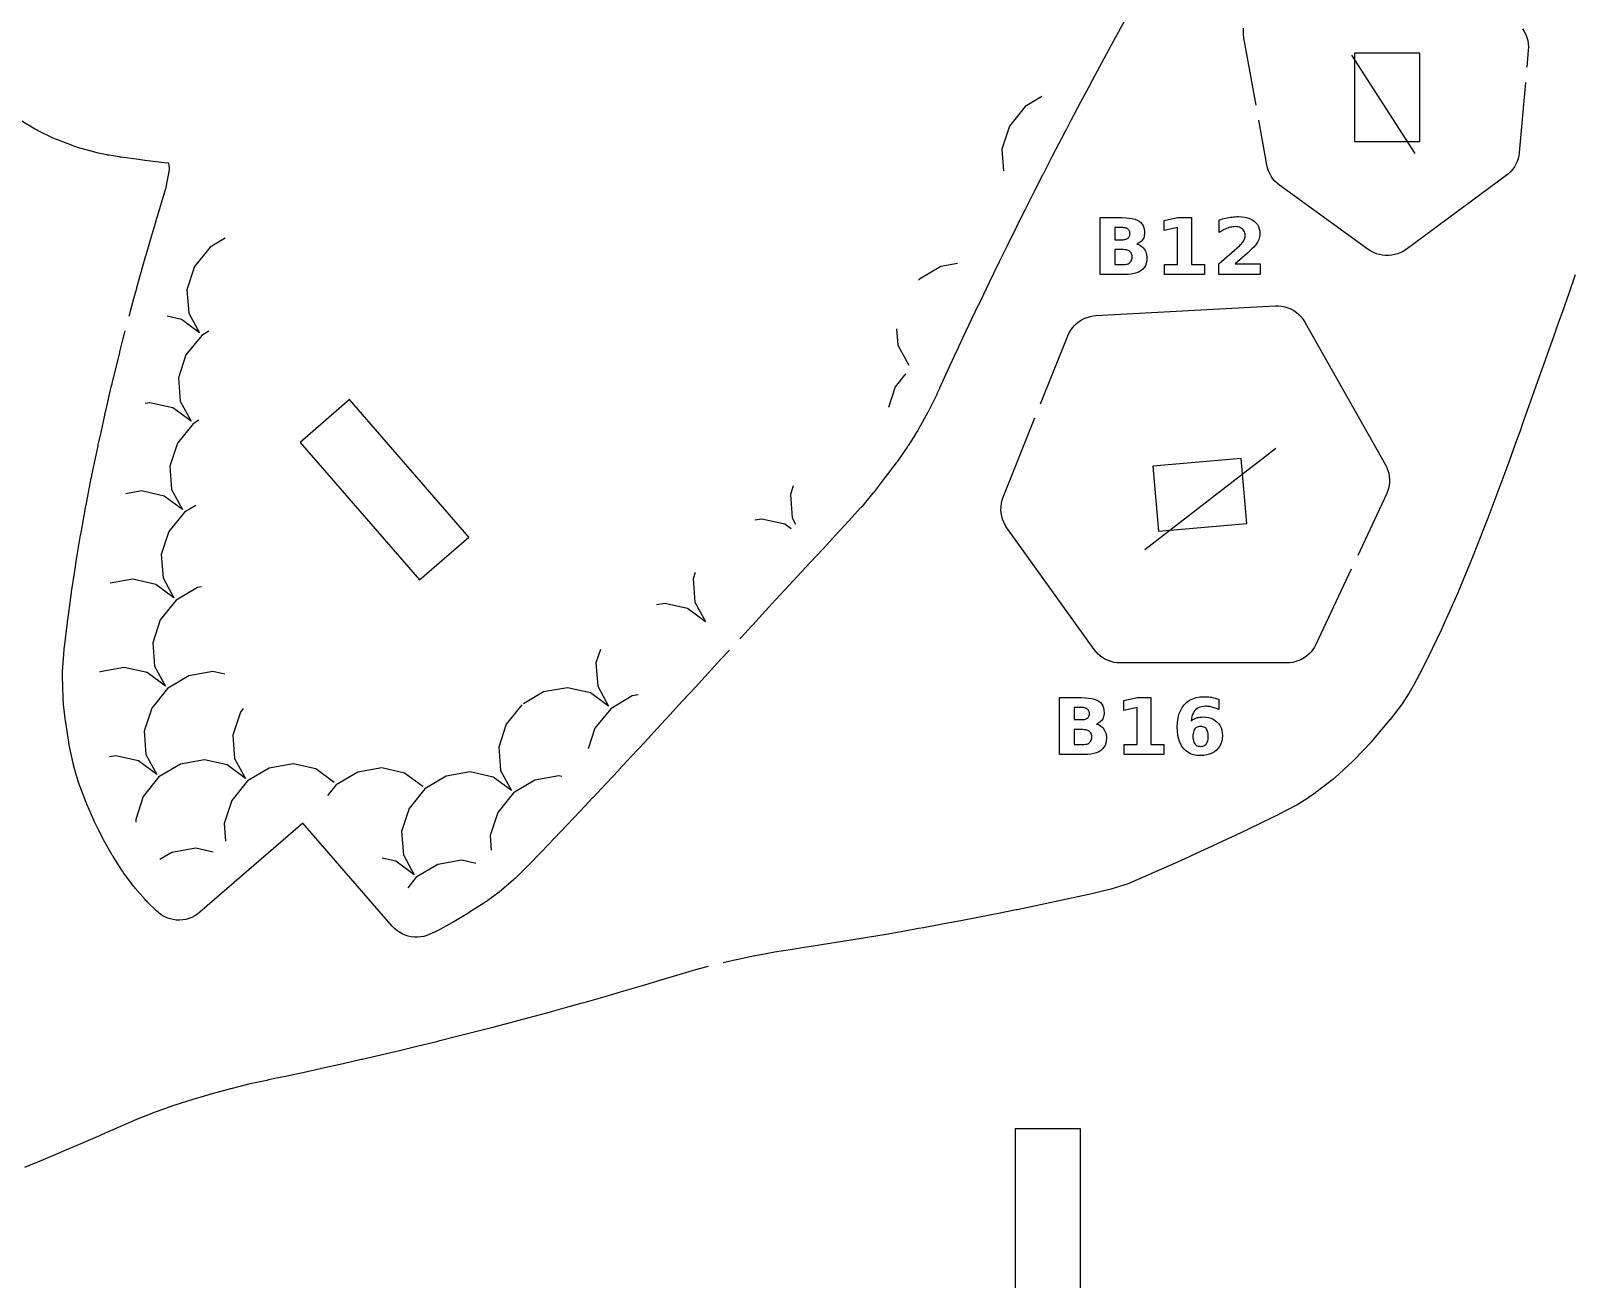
# Model space of a CAD drawing. Header units: millimetres. Extents: x 8 to 297, y 5 to 291.
# Drawn here: x 103 to 169, y 190.5 to 243.8 of the extents above; entities that cross this region are included whole.
import ezdxf

# ---------------------------------------------------------------- set-up
doc = ezdxf.new("R2010")
doc.units = ezdxf.units.MM
for name, color, linetype in [('CUT', 1, 'CONTINUOUS'), ('ENGRAVE', 5, 'CONTINUOUS'), ('SCORE', 7, 'CONTINUOUS')]:
    doc.layers.add(name, color=color, linetype=linetype)

msp = doc.modelspace()

# ---------------------------------------------------------------- linework, layer by layer
at = {"layer": 'CUT', "color": 1}
for points in [[(149.9323, 244.5496), (149.5203, 243.8049), (149.517, 243.7989), (149.3803, 243.5451), (149.377, 243.539), (149.1115, 243.052), (148.7078, 242.307), (148.3101, 241.5582), (148.3074, 241.5532), (147.9008, 240.7958), (147.4999, 240.0342), (147.2772, 239.6046), (147.2731, 239.5966), (147.101, 239.27), (146.7054, 238.5112), (146.3105, 237.7394), (146.2816, 237.6823), (146.2775, 237.6744), (145.9193, 236.9789), (145.5272, 236.2007), (145.3227, 235.7911), (145.3195, 235.7848), (145.142, 235.4339), (144.754, 234.6497), (144.4019, 233.9325), (144.3999, 233.9285), (144.3741, 233.8764), (143.9926, 233.0903), (143.617, 232.3061), (143.5287, 232.1187), (143.5252, 232.1112), (143.2415, 231.5185), (142.8689, 230.7259), (142.6847, 230.328), (142.6812, 230.3205), (142.4993, 229.9339), (142.1316, 229.1374), (141.8723, 228.5647), (141.869, 228.5574), (141.7747, 228.3525), (141.7667, 228.3353), (141.7586, 228.3184), (141.7504, 228.3014), (141.3978, 227.5888), (141.3836, 227.5609), (141.3691, 227.5332), (141.3543, 227.5057), (140.9848, 226.8391), (140.9696, 226.8124), (140.9541, 226.7859), (140.9382, 226.7595), (140.8485, 226.6138), (140.8417, 226.6029), (140.5411, 226.1253), (140.5242, 226.0992), (140.5072, 226.0736), (140.4899, 226.048), (140.0699, 225.4445), (140.0516, 225.4189), (140.033, 225.3935), (140.0142, 225.3683), (139.5494, 224.7634), (139.0753, 224.1383), (139.058, 224.116), (139.0405, 224.0939), (139.0227, 224.072), (138.7077, 223.6911), (138.7037, 223.6864), (138.5595, 223.5137), (138.5392, 223.49), (138.5188, 223.4666), (138.498, 223.4434), (137.9893, 222.889), (137.9838, 222.883), (137.4362, 222.2935), (136.8886, 221.7037), (136.342, 221.1151), (136.3409, 221.114), (135.7953, 220.5278), (135.2512, 219.9399), (134.7028, 219.3408), (134.1596, 218.7472), (133.8852, 218.4476), (133.8837, 218.446), (133.617, 218.1558), (133.6145, 218.1531), (133.3311, 217.8465)], [(155.3989, 240.6691), (154.8797, 243.5448), (154.8621, 243.6815), (154.8585, 243.8211), (154.869, 243.9604)], [(166.7902, 243.9335), (166.8649, 243.8165), (166.9274, 243.6925), (166.9771, 243.5629), (167.0135, 243.4289), (167.0362, 243.292), (167.045, 243.1534), (167.0398, 243.0166), (166.9752, 242.2862)], [(166.9178, 241.6388), (166.6522, 238.6381), (166.635, 238.5114), (166.6055, 238.3853), (166.5643, 238.2624), (166.5116, 238.144), (166.4481, 238.0311), (166.3742, 237.9247), (166.2907, 237.8256), (166.1981, 237.7349), (166.0989, 237.6544), (161.8115, 234.501), (161.7017, 234.4283), (161.5838, 234.3656), (161.4604, 234.3147), (161.3326, 234.276), (161.2017, 234.2498), (161.0689, 234.2365), (160.9354, 234.2361), (160.8025, 234.2487), (160.6714, 234.2741), (160.5434, 234.3121), (160.4197, 234.3623), (160.3015, 234.4243), (160.1913, 234.4965), (156.4029, 237.25), (156.3019, 237.331), (156.2079, 237.4225), (156.123, 237.5226), (156.048, 237.6303), (155.9837, 237.7446), (155.9305, 237.8646), (155.889, 237.9891), (155.8599, 238.1152), (155.5143, 240.0294)], [(107.2254, 231.6475), (107.4284, 232.3926), (107.5505, 232.8431), (107.5526, 232.8509), (107.5548, 232.8587), (107.557, 232.8664), (107.6857, 233.3198), (107.9461, 234.2356), (107.9503, 234.2505), (107.9523, 234.2574), (107.9544, 234.2648), (107.9565, 234.2723), (108.2139, 235.15), (108.3647, 235.669), (108.3669, 235.6763), (108.369, 235.6836), (108.3712, 235.691), (108.4839, 236.0628), (108.7569, 236.9666), (108.7578, 236.9698), (108.7862, 237.063), (108.7953, 237.0961), (108.8034, 237.1293), (108.8106, 237.1629), (108.9471, 237.8978), (108.9501, 237.9168), (108.9518, 237.9387), (108.9511, 237.9607), (108.9489, 237.9798), (108.92, 238.183), (108.7237, 238.2067), (107.9157, 238.304), (107.9084, 238.3049), (107.9012, 238.3058), (107.8939, 238.3068), (107.5395, 238.3534), (107.5357, 238.3539), (106.8698, 238.4434), (106.8533, 238.4457), (106.837, 238.4481), (106.8206, 238.4507), (106.3637, 238.5236), (106.3349, 238.5286), (106.3062, 238.5338), (106.2775, 238.5394), (105.898, 238.6171), (105.8521, 238.6274), (105.8063, 238.6385), (105.7607, 238.6503), (105.0124, 238.8595), (104.9499, 238.8787), (104.8879, 238.8993), (104.8265, 238.9214), (104.128, 239.1926), (104.0773, 239.2135), (104.027, 239.2354), (103.9772, 239.2584), (103.3398, 239.5681), (103.2876, 239.5949), (103.2359, 239.6229), (103.1849, 239.652), (102.6039, 240.0004)], [(132.6213, 204.0162), (133.177, 204.1395), (133.1914, 204.1426), (133.9728, 204.307), (133.9978, 204.3121), (134.7627, 204.4578), (134.8122, 204.4663), (135.5879, 204.5842), (136.1743, 204.674), (136.3869, 204.7069), (137.1856, 204.8324), (137.9854, 204.9614), (138.7846, 205.0935), (139.5841, 205.2296), (140.3846, 205.3699), (140.9647, 205.4737), (141.1847, 205.5134), (141.9837, 205.6598), (142.7834, 205.8097), (143.5821, 205.9629), (144.3834, 206.1212), (145.1406, 206.2732), (145.1831, 206.2818), (145.9796, 206.4464), (146.7837, 206.6191), (147.5807, 206.7911), (148.3804, 206.968), (148.8414, 207.0726), (149.1557, 207.1451), (149.204, 207.1583), (149.944, 207.3943), (150.0021, 207.4161), (150.7668, 207.7486), (151.039, 207.8686), (151.5658, 208.1007), (152.3654, 208.459), (152.8241, 208.6682), (153.1653, 208.8236), (153.9639, 209.193), (154.5465, 209.4678), (154.765, 209.5709), (155.5623, 209.9518), (156.2074, 210.267), (156.357, 210.3404), (156.3747, 210.3494), (157.1396, 210.7557), (157.1834, 210.7813), (157.6136, 211.0577), (157.6283, 211.0675), (157.9427, 211.2826), (157.9689, 211.3016), (158.6876, 211.8513), (158.7067, 211.8664), (158.7396, 211.8938), (158.7614, 211.9128), (159.5415, 212.625), (159.5554, 212.638), (159.5632, 212.6456), (159.5779, 212.6604), (160.3301, 213.4429), (160.3413, 213.455), (160.3495, 213.4643), (161.0103, 214.2399), (161.0234, 214.2557), (161.139, 214.401), (161.1431, 214.4063), (161.6205, 215.0199), (161.6545, 215.0681), (161.9292, 215.5017), (161.942, 215.5229), (162.1179, 215.827), (162.1285, 215.846), (162.5453, 216.6295), (162.5506, 216.6397), (162.7314, 216.9957), (162.7345, 217.0017), (162.945, 217.4277), (162.9497, 217.4376), (163.3227, 218.2276), (163.3263, 218.2355), (163.5314, 218.6863), (163.6855, 219.0264), (163.6891, 219.0345), (164.0339, 219.8256), (164.0373, 219.8334), (164.3305, 220.5324), (164.3312, 220.5341), (164.3686, 220.6229), (164.6971, 221.4248), (164.6997, 221.4313), (165.0134, 222.2228), (165.1299, 222.5233), (165.1304, 222.5246), (165.3238, 223.0222), (165.6277, 223.8221), (165.9263, 224.6252), (166.2207, 225.4209), (166.5107, 226.2242), (166.7292, 226.8334), (166.7969, 227.0229), (167.0797, 227.8229), (167.36, 228.6243), (167.529, 229.1062), (167.5295, 229.1077), (167.6406, 229.4236), (167.6416, 229.4263), (167.9243, 230.2241), (167.925, 230.226), (168.2088, 231.0232), (168.2102, 231.0273), (168.3292, 231.3581), (168.3297, 231.3595), (168.4966, 231.822), (168.7813, 232.6244), (169.0628, 233.4205)], [(146.1904, 227.8941), (147.359, 230.8099), (147.4123, 230.9265), (147.4772, 231.0391), (147.5525, 231.1451), (147.6374, 231.2435), (147.7313, 231.3335), (147.8333, 231.4141), (147.9424, 231.4848), (148.0577, 231.5449), (148.1781, 231.5938), (148.3027, 231.6311), (148.4302, 231.6565), (148.5577, 231.6696), (156.216, 232.0887), (156.353, 232.0893), (156.4913, 232.0758), (156.6275, 232.0485), (156.7602, 232.0076), (156.8882, 231.9535), (157.01, 231.8867), (157.1245, 231.808), (157.2304, 231.7182), (157.3268, 231.6181), (157.4126, 231.5088), (157.4858, 231.393), (160.9292, 225.2905), (160.9873, 225.1751), (161.0347, 225.0531), (161.0703, 224.9271), (161.0938, 224.7983), (161.1049, 224.6679), (161.1036, 224.537), (161.0899, 224.4068), (161.0638, 224.2785), (161.0256, 224.1533), (160.9764, 224.0339), (159.7453, 221.4098)], [(132.8895, 217.3696), (132.5248, 216.9768), (131.976, 216.3801), (131.4325, 215.7887), (130.8885, 215.1946), (130.8871, 215.1931), (130.3453, 214.6032), (130.3423, 214.6), (129.7983, 214.0116), (129.7957, 214.0088), (129.2502, 213.4222), (128.9975, 213.1491), (128.7013, 212.8294), (128.157, 212.2417), (128.1541, 212.2385), (127.6091, 211.6538), (127.6053, 211.6498), (127.0596, 211.0691), (127.0543, 211.0635), (126.5031, 210.4837), (125.9493, 209.8979), (125.9483, 209.8969), (125.3981, 209.3161), (125.3953, 209.3132), (124.8479, 208.7389), (124.8405, 208.7312), (124.2963, 208.1694), (124.2861, 208.1589), (124.2758, 208.1486), (124.2656, 208.1383), (123.7593, 207.638), (123.7248, 207.6051), (123.6897, 207.5728), (123.654, 207.5411), (123.151, 207.1104), (123.1142, 207.08), (123.0769, 207.0503), (123.0391, 207.0213), (122.5044, 206.6258), (122.4658, 206.5983), (122.4268, 206.5715), (122.3872, 206.5454), (121.7817, 206.1607), (121.7682, 206.1522), (121.7546, 206.1438), (121.7409, 206.1355), (121.102, 205.7506), (121.0763, 205.7355), (121.0504, 205.7207), (121.0244, 205.7062), (120.4029, 205.3687), (120.3605, 205.3467), (120.3178, 205.3254), (120.2748, 205.3049), (120.0797, 205.2164), (119.9554, 205.1672), (119.825, 205.1299), (119.6916, 205.1057), (119.5564, 205.0947), (119.4208, 205.0972), (119.2861, 205.1129), (119.1537, 205.1418), (119.0247, 205.1837), (118.9004, 205.238), (118.7822, 205.3044), (118.671, 205.382), (118.568, 205.4702), (118.4755, 205.5668), (114.6536, 209.9732), (110.2548, 206.1579), (110.1485, 206.0746), (110.0329, 206.0013), (109.9106, 205.9398), (109.7827, 205.8909), (109.6506, 205.8548), (109.5156, 205.8321), (109.379, 205.8229), (109.2422, 205.8274), (109.1065, 205.8454), (108.9733, 205.8769), (108.8438, 205.9214), (108.7194, 205.9786), (108.6013, 206.0479), (108.4907, 206.1285), (108.3901, 206.2185), (108.0119, 206.5923), (107.9773, 206.6278), (107.9433, 206.664), (107.91, 206.7008), (107.484, 207.1894), (107.4484, 207.2319), (107.4138, 207.2751), (107.38, 207.3191), (106.9886, 207.8513), (106.9638, 207.8862), (106.9395, 207.9215), (106.9158, 207.9572), (106.5402, 208.5432), (106.5217, 208.5728), (106.5036, 208.6027), (106.4859, 208.6329), (106.1344, 209.2499), (106.116, 209.2833), (106.098, 209.317), (106.0806, 209.3509), (105.9295, 209.6554), (105.7617, 209.9906), (105.7448, 210.0255), (105.7285, 210.0606), (105.7126, 210.096), (105.419, 210.7789), (105.4083, 210.8046), (105.3978, 210.8305), (105.3876, 210.8564), (105.1193, 211.5598), (105.1054, 211.5979), (105.0921, 211.6362), (105.0794, 211.6747), (104.9942, 211.9465), (104.989, 211.9636), (104.9838, 211.9807), (104.9788, 211.9978), (104.8646, 212.3996), (104.8528, 212.4437), (104.8418, 212.4881), (104.8316, 212.5326), (104.6683, 213.3033), (104.6603, 213.3445), (104.6529, 213.3858), (104.6461, 213.4273), (104.6178, 213.6195), (104.5178, 214.2754), (104.515, 214.2946), (104.5123, 214.3139), (104.5098, 214.3333), (104.4227, 215.0418), (104.4198, 215.067), (104.4172, 215.0922), (104.4148, 215.1174), (104.4066, 215.2154), (104.4039, 215.2538), (104.4017, 215.2923), (104.4001, 215.3308), (104.3759, 216.2367), (104.3757, 216.3025), (104.3772, 216.3682), (104.3803, 216.4339), (104.4496, 217.3997), (104.4522, 217.4309), (104.4551, 217.4618), (104.4588, 217.4955), (104.5873, 218.5577), (104.5935, 218.6109), (104.5952, 218.6247), (104.5969, 218.6388), (104.5988, 218.6529), (104.7314, 219.6129), (104.7582, 219.8147), (104.7601, 219.8281), (104.762, 219.8415), (104.764, 219.8549), (104.8871, 220.656), (104.9439, 221.0369), (104.9458, 221.0495), (104.9478, 221.0623), (104.9499, 221.075), (105.0532, 221.6872), (105.1501, 222.2768), (105.1521, 222.2888), (105.1542, 222.3008), (105.1564, 222.3129), (105.2289, 222.7088), (105.3777, 223.5351), (105.3798, 223.5465), (105.382, 223.5579), (105.3842, 223.5693), (105.4138, 223.7187), (105.6082, 224.713), (105.6269, 224.8108), (105.6292, 224.8225), (105.6316, 224.8343), (105.634, 224.8461), (105.813, 225.6976), (105.8967, 226.1054), (105.8991, 226.1166), (105.9015, 226.1278), (105.9039, 226.139), (106.0239, 226.6768), (106.1855, 227.4164), (106.1878, 227.4271), (106.1903, 227.4377), (106.1927, 227.4484), (106.2403, 227.6502), (106.4641, 228.6175), (106.4933, 228.7445), (106.4956, 228.7541), (106.4979, 228.7636), (106.5002, 228.7732), (106.6961, 229.5707), (106.8228, 230.0908), (106.825, 230.0998), (106.8273, 230.1088), (106.8296, 230.1178), (106.9333, 230.5193), (107.0612, 231.0186)], [(159.4692, 220.8213), (157.9623, 217.6093), (157.9026, 217.4962), (157.8315, 217.3878), (157.7505, 217.2865), (157.6603, 217.1933), (157.5618, 217.109), (157.4557, 217.0343), (157.3431, 216.97), (157.2249, 216.9166), (157.1023, 216.8746), (156.9762, 216.8443), (156.8478, 216.826), (156.72, 216.8199), (149.5969, 216.8199), (149.4684, 216.826), (149.3393, 216.8445), (149.2125, 216.8752), (149.0893, 216.9177), (148.9706, 216.9717), (148.8575, 217.0367), (148.7511, 217.1121), (148.6524, 217.1972), (148.5621, 217.2913), (148.4823, 217.3922), (144.7505, 222.596), (144.6769, 222.7104), (144.6142, 222.8332), (144.5642, 222.9618), (144.5273, 223.0946), (144.5038, 223.2305), (144.4942, 223.3681), (144.4983, 223.5059), (144.5162, 223.6427), (144.5477, 223.7769), (144.592, 223.9056), (145.9486, 227.2908)], [(102.7684, 195.2571), (103.5699, 195.5923), (104.2275, 195.8689), (104.3676, 195.928), (105.1687, 196.2706), (105.9682, 196.6153), (106.0894, 196.6681), (106.7696, 196.9662), (107.5522, 197.3089), (107.59, 197.3247), (107.947, 197.4682), (107.9544, 197.4711), (108.3534, 197.6287), (108.3941, 197.644), (109.1543, 197.9159), (109.1979, 197.9307), (109.9574, 198.1733), (109.9995, 198.186), (110.3016, 198.2716), (110.3056, 198.2727), (110.7764, 198.4047), (110.7835, 198.4067), (111.5678, 198.6218), (111.594, 198.6287), (112.3609, 198.8224), (112.405, 198.8327), (113.1811, 199.001), (113.1874, 199.0024), (113.5225, 199.0734), (113.9817, 199.1707), (114.7814, 199.3435), (115.5817, 199.5199), (116.3814, 199.6989), (117.1474, 199.8731), (117.1814, 199.8809), (117.9797, 200.0648), (118.7797, 200.2535), (119.5813, 200.4465), (120.3786, 200.64), (120.509, 200.6725), (121.1803, 200.8409), (121.9786, 201.0431), (122.7776, 201.2493), (123.5793, 201.461), (123.622, 201.4724), (124.3782, 201.6746), (125.1778, 201.8915), (125.9775, 202.1118), (126.5505, 202.2721), (126.7771, 202.3357), (127.5768, 202.5635), (128.3764, 202.7947), (129.1776, 203.0301), (129.318, 203.0716), (129.9752, 203.2672), (130.7777, 203.5104), (131.5567, 203.7458), (131.6028, 203.7589), (131.9902, 203.8609)]]:
    msp.add_lwpolyline(points, dxfattribs=at)
for points in [[(162.395, 242.895), (159.605, 242.895), (159.605, 239.105), (162.395, 239.105), (162.395, 242.895)], [(116.6485, 228.0783), (114.5409, 226.2502), (119.6451, 220.3654), (121.7527, 222.1935), (116.6485, 228.0783)], [(150.9907, 225.2247), (151.2337, 222.4453), (155.0093, 222.7753), (154.7663, 225.5547), (150.9907, 225.2247)], [(145.105, 196.895), (145.105, 189.105), (147.895, 189.105), (147.895, 196.895), (145.105, 196.895)]]:
    msp.add_lwpolyline(points, close=True, dxfattribs=at)
at = {"layer": 'ENGRAVE', "color": 5}
for points in [[(150.4881, 234.6428), (150.5377, 234.604), (150.5822, 234.5596), (150.6216, 234.5098), (150.6554, 234.4551), (150.6831, 234.3965), (150.7046, 234.334), (150.72, 234.2674), (150.7292, 234.1969), (150.7323, 234.1224), (150.7257, 234.0102), (150.7058, 233.9079), (150.6728, 233.8156), (150.6266, 233.7332), (150.5672, 233.6608), (150.4946, 233.5983), (150.4085, 233.5456), (150.3087, 233.5025), (150.1951, 233.4689), (150.0678, 233.4449), (149.9268, 233.4306), (149.772, 233.4258), (148.7319, 233.4258), (148.7319, 235.8558), (149.6727, 235.8558), (149.8337, 235.8515), (149.9791, 235.8388), (150.1091, 235.8175), (150.2235, 235.7878), (150.3225, 235.7495), (150.4059, 235.7028), (150.4753, 235.6467), (150.5321, 235.5804), (150.5762, 235.5038), (150.6077, 235.4171), (150.6267, 235.3201), (150.633, 235.2129), (150.6307, 235.1552), (150.6237, 235.1005), (150.6122, 235.0487), (150.5961, 234.9998), (150.5753, 234.9539), (150.55, 234.911), (150.5202, 234.8712), (150.4863, 234.8351), (150.4482, 234.8025), (150.406, 234.7735), (150.3596, 234.7481), (150.3091, 234.7262), (150.3738, 234.7039), (150.4335, 234.6761), (150.4881, 234.6428)], [(152.044, 235.4294), (151.4759, 235.3122), (151.4759, 235.7386), (152.0407, 235.8558), (152.6364, 235.8558), (152.6364, 233.8587), (153.1898, 233.8587), (153.1898, 233.4258), (151.4906, 233.4258), (151.4906, 233.8587), (152.044, 233.8587), (152.044, 235.4294)], [(155.5823, 233.4258), (153.8163, 233.4258), (153.8163, 233.8864), (154.7033, 234.6693), (154.7412, 234.7049), (154.7757, 234.7403), (154.8067, 234.7755), (154.8343, 234.8103), (154.8584, 234.8449), (154.8791, 234.8792), (154.8965, 234.9136), (154.9108, 234.9485), (154.9219, 234.9838), (154.9298, 235.0196), (154.9345, 235.0558), (154.9361, 235.0924), (154.9329, 235.1476), (154.9233, 235.199), (154.9074, 235.2467), (154.8851, 235.2906), (154.8564, 235.3309), (154.8213, 235.3675), (154.781, 235.3993), (154.7364, 235.4254), (154.6877, 235.4456), (154.6347, 235.4601), (154.5775, 235.4688), (154.5162, 235.4717), (154.4666, 235.4699), (154.4154, 235.4647), (154.3628, 235.456), (154.3086, 235.4438), (154.2528, 235.4282), (154.1955, 235.409), (154.1368, 235.3864), (154.0767, 235.3605), (154.0153, 235.3311), (153.9525, 235.2983), (153.8883, 235.2622), (153.8228, 235.2226), (153.8228, 235.7565), (153.8932, 235.7789), (153.9633, 235.7995), (154.0332, 235.8181), (154.1028, 235.835), (154.1721, 235.85), (154.2411, 235.8631), (154.3098, 235.8743), (154.378, 235.8835), (154.4458, 235.8906), (154.5131, 235.8957), (154.58, 235.8987), (154.6464, 235.8997), (154.7864, 235.8944), (154.9156, 235.8784), (155.034, 235.8517), (155.1415, 235.8144), (155.2383, 235.7664), (155.3243, 235.7077), (155.3981, 235.6394), (155.4586, 235.5628), (155.5056, 235.4778), (155.5391, 235.3843), (155.5593, 235.2825), (155.566, 235.1722), (155.5631, 235.1067), (155.5546, 235.0428), (155.5403, 234.9803), (155.5204, 234.9194), (155.4948, 234.8599), (155.4634, 234.8019), (155.423, 234.7414), (155.3699, 234.6745), (155.3043, 234.6011), (155.2262, 234.5212), (155.1354, 234.4349), (155.0321, 234.3421), (154.5129, 233.8864), (155.5823, 233.8864), (155.5823, 233.4258)], [(149.796, 234.9223), (149.8354, 234.9313), (149.8709, 234.944), (149.9024, 234.9602), (149.9298, 234.9801), (149.9532, 235.0036), (149.9723, 235.0304), (149.9872, 235.0607), (149.9978, 235.0944), (150.0042, 235.1316), (150.0063, 235.1722), (150.0042, 235.2123), (149.9978, 235.2491), (149.9872, 235.2827), (149.9723, 235.3129), (149.9532, 235.3398), (149.9298, 235.3634), (149.9024, 235.3836), (149.8709, 235.4001), (149.8354, 235.4129), (149.796, 235.422), (149.7526, 235.4275), (149.7052, 235.4294), (149.3586, 235.4294), (149.3586, 234.915), (149.7052, 234.915), (149.7526, 234.9168), (149.796, 234.9223)], [(149.8918, 233.8721), (149.9365, 233.8877), (149.9761, 233.9076), (150.0104, 233.932), (150.0395, 233.9608), (150.0633, 233.9942), (150.0818, 234.0321), (150.095, 234.0745), (150.103, 234.1214), (150.1056, 234.1728), (150.103, 234.2233), (150.0951, 234.2693), (150.082, 234.311), (150.0637, 234.3483), (150.0401, 234.3812), (150.0112, 234.4097), (149.9771, 234.4338), (149.9376, 234.4535), (149.8928, 234.4689), (149.8427, 234.4798), (149.7872, 234.4864), (149.7264, 234.4886), (149.3586, 234.4886), (149.3586, 233.8522), (149.7264, 233.8522), (149.7867, 233.8544), (149.8419, 233.8611), (149.8918, 233.8721)], [(148.8087, 214.0828), (148.8532, 214.0385), (148.8926, 213.9886), (148.9265, 213.934), (148.9541, 213.8754), (148.9756, 213.8128), (148.991, 213.7463), (149.0002, 213.6757), (149.0033, 213.6012), (148.9967, 213.489), (148.9769, 213.3867), (148.9439, 213.2944), (148.8977, 213.212), (148.8383, 213.1396), (148.7657, 213.0771), (148.6796, 213.0244), (148.5798, 212.9813), (148.4662, 212.9477), (148.3389, 212.9238), (148.1978, 212.9094), (148.043, 212.9046), (147.003, 212.9046), (147.003, 215.3346), (147.9437, 215.3346), (148.1047, 215.3304), (148.2502, 215.3176), (148.3801, 215.2964), (148.4946, 215.2666), (148.5935, 215.2284), (148.677, 215.1816), (148.7464, 215.1255), (148.8031, 215.0592), (148.8473, 214.9826), (148.8788, 214.8959), (148.8977, 214.7989), (148.904, 214.6917), (148.9017, 214.634), (148.8948, 214.5793), (148.8833, 214.5275), (148.8671, 214.4787), (148.8464, 214.4328), (148.821, 214.3898), (148.7913, 214.3501), (148.7574, 214.3139), (148.7193, 214.2814), (148.6771, 214.2523), (148.6307, 214.2269), (148.5801, 214.2051), (148.6449, 214.1828), (148.7046, 214.155), (148.7592, 214.1216), (148.8087, 214.0828)], [(150.315, 214.9082), (149.747, 214.791), (149.747, 215.2174), (150.3118, 215.3346), (150.9075, 215.3346), (150.9075, 213.3375), (151.4609, 213.3375), (151.4609, 212.9046), (149.7616, 212.9046), (149.7616, 213.3375), (150.315, 213.3375), (150.315, 214.9082)], [(153.7534, 214.8453), (153.7034, 214.8665), (153.6543, 214.8856), (153.6063, 214.9026), (153.5592, 214.9174), (153.5131, 214.9302), (153.4677, 214.9408), (153.4227, 214.9496), (153.378, 214.9564), (153.3337, 214.9613), (153.2898, 214.9642), (153.2462, 214.9651), (153.1563, 214.9608), (153.0733, 214.9479), (152.9972, 214.9263), (152.9279, 214.8961), (152.8655, 214.8572), (152.81, 214.8097), (152.7615, 214.7537), (152.7203, 214.6894), (152.6863, 214.6166), (152.6596, 214.5356), (152.64, 214.4461), (152.6277, 214.3483), (152.664, 214.3738), (152.7013, 214.397), (152.7396, 214.4181), (152.7789, 214.4369), (152.8192, 214.4535), (152.8605, 214.4679), (152.9029, 214.4801), (152.9466, 214.4901), (152.9915, 214.4978), (153.0377, 214.5034), (153.0852, 214.5067), (153.1339, 214.5078), (153.2541, 214.5017), (153.3664, 214.4836), (153.4706, 214.4533), (153.5669, 214.4109), (153.6551, 214.3563), (153.7353, 214.2897), (153.8052, 214.2132), (153.8624, 214.1293), (153.9068, 214.0378), (153.9386, 213.9389), (153.9576, 213.8324), (153.964, 213.7184), (153.9569, 213.5925), (153.9356, 213.4753), (153.9001, 213.3666), (153.8504, 213.2667), (153.7865, 213.1753), (153.7085, 213.0926), (153.6184, 213.0207), (153.5187, 212.9619), (153.4094, 212.9162), (153.2903, 212.8835), (153.1616, 212.8639), (153.0232, 212.8574), (152.8713, 212.8663), (152.7313, 212.8929), (152.6031, 212.9374), (152.4868, 212.9995), (152.3825, 213.0795), (152.29, 213.1772), (152.2107, 213.2913), (152.1458, 213.4202), (152.0953, 213.564), (152.0592, 213.7227), (152.0376, 213.8962), (152.0304, 214.0846), (152.0388, 214.2782), (152.0641, 214.4574), (152.1063, 214.6223), (152.1653, 214.7729), (152.2412, 214.9092), (152.3339, 215.0311), (152.4414, 215.1363), (152.5614, 215.2223), (152.6938, 215.2892), (152.8389, 215.3371), (152.9964, 215.3657), (153.1665, 215.3753), (153.2221, 215.3746), (153.2771, 215.3724), (153.3317, 215.3688), (153.3856, 215.3637), (153.4391, 215.3572), (153.492, 215.3493), (153.5445, 215.3399), (153.5969, 215.329), (153.649, 215.3167), (153.701, 215.303), (153.7529, 215.2878), (153.8045, 215.2711), (153.8045, 214.8219), (153.7534, 214.8453)], [(148.1065, 214.4101), (148.1419, 214.4228), (148.1734, 214.4391), (148.2009, 214.459), (148.2243, 214.4824), (148.2434, 214.5092), (148.2583, 214.5395), (148.2689, 214.5733), (148.2753, 214.6104), (148.2774, 214.651), (148.2753, 214.6911), (148.2689, 214.728), (148.2583, 214.7615), (148.2434, 214.7917), (148.2243, 214.8186), (148.2009, 214.8423), (148.1734, 214.8624), (148.1419, 214.8789), (148.1065, 214.8917), (148.0671, 214.9009), (148.0237, 214.9064), (147.9763, 214.9082), (147.6296, 214.9082), (147.6296, 214.3939), (147.9763, 214.3939), (148.0237, 214.3957), (148.0671, 214.4011), (148.1065, 214.4101)], [(148.2076, 213.3665), (148.2471, 213.3864), (148.2815, 213.4108), (148.3106, 213.4396), (148.3344, 213.473), (148.3529, 213.5109), (148.3661, 213.5533), (148.374, 213.6002), (148.3767, 213.6517), (148.3741, 213.7021), (148.3662, 213.7482), (148.3531, 213.7898), (148.3347, 213.8271), (148.3111, 213.86), (148.2823, 213.8885), (148.2481, 213.9126), (148.2087, 213.9323), (148.1639, 213.9477), (148.1137, 213.9587), (148.0583, 213.9652), (147.9975, 213.9674), (147.6296, 213.9674), (147.6296, 213.331), (147.9975, 213.331), (148.0578, 213.3332), (148.1129, 213.3399), (148.1629, 213.351), (148.2076, 213.3665)], [(152.9293, 214.0923), (152.8859, 214.0775), (152.8471, 214.0568), (152.8128, 214.0301), (152.7832, 213.9975), (152.758, 213.959), (152.7375, 213.9146), (152.7215, 213.8643), (152.7101, 213.808), (152.7032, 213.7458), (152.701, 213.6777), (152.7032, 213.6096), (152.7101, 213.5474), (152.7215, 213.4911), (152.7375, 213.4408), (152.758, 213.3964), (152.7832, 213.3579), (152.8128, 213.3253), (152.8471, 213.2987), (152.8859, 213.2779), (152.9293, 213.2631), (152.9772, 213.2542), (153.0297, 213.2513), (153.0828, 213.2542), (153.1311, 213.2631), (153.1748, 213.2779), (153.2138, 213.2987), (153.2482, 213.3253), (153.278, 213.3579), (153.3031, 213.3964), (153.3236, 213.4408), (153.3396, 213.4911), (153.351, 213.5474), (153.3579, 213.6096), (153.3601, 213.6777), (153.3579, 213.7458), (153.351, 213.808), (153.3396, 213.8643), (153.3236, 213.9146), (153.3031, 213.959), (153.278, 213.9975), (153.2482, 214.0301), (153.2138, 214.0568), (153.1748, 214.0775), (153.1311, 214.0923), (153.0828, 214.1012), (153.0297, 214.1041), (152.9772, 214.1012), (152.9293, 214.0923)]]:
    msp.add_lwpolyline(points, close=True, dxfattribs=at)
at = {"layer": 'SCORE', "color": 7}
for points in [[(162.2, 238.6), (159.5, 242.8)], [(146.2451, 241.0315), (145.5273, 240.6039), (144.8558, 239.772), (144.5333, 238.7822), (144.6032, 237.8633)], [(111.337, 234.9818), (110.693, 234.5982), (110.0215, 233.7663), (109.6991, 232.7764), (109.7748, 231.7793), (110.2373, 230.9266)], [(142.6328, 233.8956), (141.9252, 233.7719), (141.0068, 233.2247), (140.9687, 233.1775)], [(110.2373, 230.9266), (109.4586, 231.5049), (108.8553, 231.6384)], [(110.6354, 231.0062), (110.3274, 230.8227), (109.6558, 229.9909), (109.3334, 229.001), (109.4092, 228.0038), (109.8716, 227.1512)], [(140.0361, 231.097), (140.0886, 230.4058), (140.5511, 229.5531)], [(140.419, 229.1741), (139.9696, 228.6174), (139.6844, 227.7419)], [(109.8716, 227.1512), (109.0929, 227.7295), (108.1165, 227.9455), (107.9171, 227.9106)], [(110.2072, 227.1935), (109.9617, 227.0473), (109.2902, 226.2154), (108.9678, 225.2255), (109.0435, 224.2284), (109.506, 223.3757)], [(156.2391, 225.9896), (150.6447, 221.661)], [(135.6132, 224.3951), (135.4923, 224.0238), (135.5681, 223.0266), (135.7154, 222.7549)], [(109.506, 223.3757), (108.7273, 223.9541), (107.7508, 224.17), (107.0841, 224.0535)], [(110.0732, 223.5561), (109.5961, 223.2718), (108.9245, 222.44), (108.6021, 221.4501), (108.6779, 220.4529), (109.1404, 219.6003)], [(135.5247, 222.5496), (135.2518, 222.7523), (134.2754, 222.9682), (133.9758, 222.9159)], [(109.1404, 219.6003), (108.3616, 220.1786), (107.3852, 220.3946), (106.4143, 220.2249)], [(131.4242, 220.6863), (131.3374, 220.42), (131.4132, 219.4228), (131.868, 218.5842)], [(110.3144, 220.0726), (110.1489, 220.0436), (109.2304, 219.4964), (108.5589, 218.6645), (108.2365, 217.6747), (108.3122, 216.6775), (108.7747, 215.8248)], [(131.8634, 218.5793), (131.0969, 219.1485), (130.1205, 219.3645), (129.7682, 219.3029)], [(127.371, 217.3947), (127.1826, 216.8162), (127.2583, 215.8191), (127.7208, 214.9664)], [(108.7747, 215.8248), (107.996, 216.4032), (107.0195, 216.6191), (105.994, 216.4399), (105.9583, 216.4186)], [(111.3106, 216.3365), (110.8087, 216.4475), (109.7832, 216.2682), (108.8648, 215.721), (108.1932, 214.8891), (107.8708, 213.8992), (107.9466, 212.9021), (108.4091, 212.0494)], [(127.7208, 214.9664), (126.9421, 215.5448), (125.9656, 215.7607), (124.9401, 215.5815), (124.0856, 215.0723)], [(128.9877, 215.4549), (128.7293, 215.4098), (127.8109, 214.8625), (127.1393, 214.0307), (126.8535, 213.1532)], [(112.1072, 214.872), (111.9825, 214.7174), (111.66, 213.7275), (111.7358, 212.7304), (112.1983, 211.8777)], [(124.0175, 215.0291), (123.3501, 214.2024), (123.0277, 213.2125), (123.1035, 212.2153), (123.5659, 211.3627)], [(108.4091, 212.0494), (107.6303, 212.6277), (106.6539, 212.8437), (106.3889, 212.7974)], [(112.1983, 211.8777), (111.4195, 212.456), (110.4431, 212.672), (109.4176, 212.4927), (108.4991, 211.9455), (107.8276, 211.1136), (107.5052, 210.1238), (107.5138, 210.0104)], [(115.9875, 211.706), (115.2088, 212.2844), (114.2323, 212.5003), (113.2068, 212.3211), (112.2884, 211.7738), (111.6168, 210.942), (111.2944, 209.9521), (111.352, 209.1944)], [(119.7767, 211.5343), (118.998, 212.1127), (118.0215, 212.3287), (116.996, 212.1494), (116.0776, 211.6022), (115.7105, 211.1474)], [(123.5659, 211.3627), (122.7872, 211.941), (121.8108, 212.157), (120.7852, 211.9777), (119.8668, 211.4305), (119.1953, 210.5986), (118.8728, 209.6087), (118.9486, 208.6116), (119.4111, 207.7589)], [(125.7301, 211.9565), (125.6, 211.9853), (124.5745, 211.806), (123.656, 211.2588), (122.9845, 210.4269), (122.662, 209.437), (122.7093, 208.8147)], [(110.8194, 208.7325), (110.0774, 208.8966), (109.0519, 208.7173), (108.5338, 208.4086)], [(119.4111, 207.7589), (118.6323, 208.3372), (118.0447, 208.4672)], [(122.049, 208.248), (121.4451, 208.3815), (120.4196, 208.2023), (119.5012, 207.655), (119.1387, 207.206)]]:
    msp.add_lwpolyline(points, dxfattribs=at)

doc.saveas('drawing.dxf')
